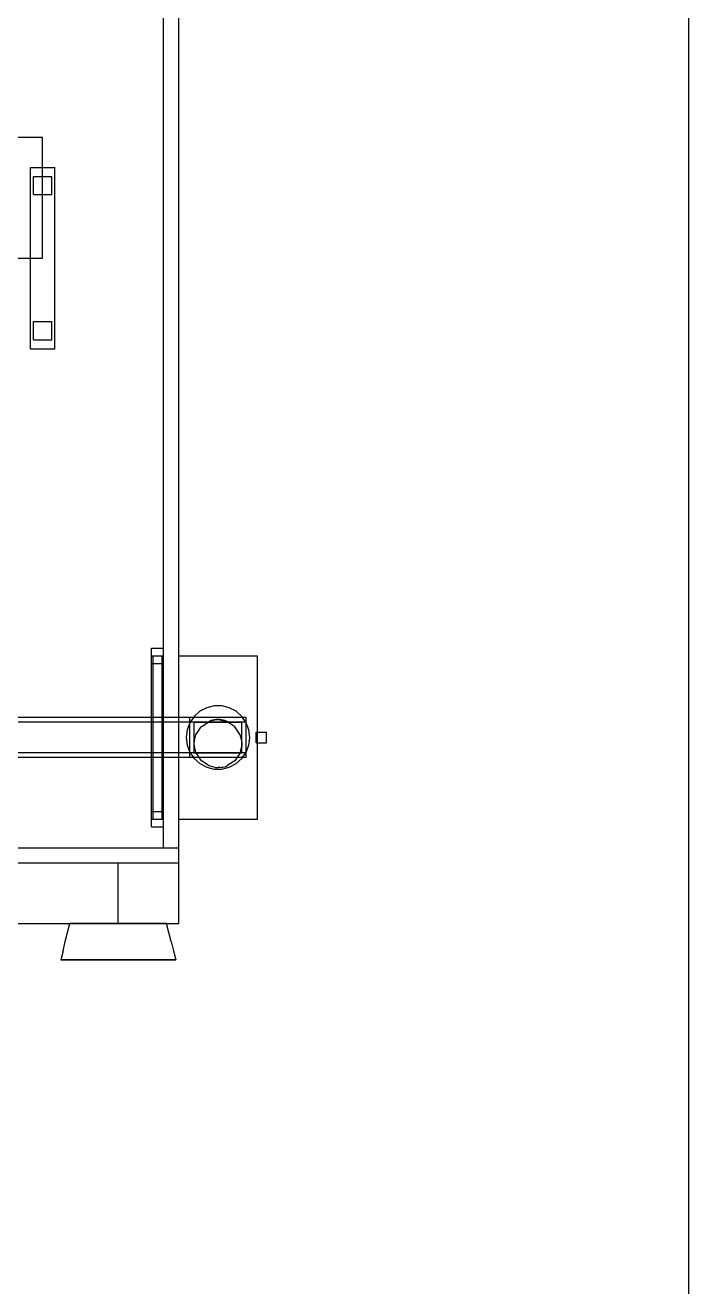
# Model space of a CAD drawing. Header units: millimetres. Extents: x -1355 to 669, y -1138 to 733.
# Drawn here: x 449.2 to 668.7, y -140.1 to 277 of the extents above; entities that cross this region are included whole.
import ezdxf

# ---------------------------------------------------------------- set-up
doc = ezdxf.new("R2010")
doc.units = ezdxf.units.MM
for name, color, linetype in [('BORDER', 7, 'Continuous'), ('HIDDEN', 8, 'Continuous'), ('VISIBLE', 7, 'Continuous')]:
    doc.layers.add(name, color=color, linetype=linetype)

msp = doc.modelspace()

# ---------------------------------------------------------------- linework, layer by layer
at = {"layer": 'BORDER'}
msp.add_lwpolyline([(-1355.28, -1138.44), (668.65, -1138.44), (668.65, 733.43), (-1355.28, 733.43)], close=True, dxfattribs=at)
at = {"layer": 'HIDDEN'}
for points in [[(495, 5), (495, 495)], [(495, 5), (495, 495)], [(500, 5), (500, 495)], [(500, 5), (500, 495)], [(500, 5), (500, 495)], [(500, 5), (500, 495)], [(500, 5), (500, 495)], [(425, 240), (455, 240)], [(425, 240), (455, 240)], [(455, 200), (455, 240)], [(455, 200), (455, 240)], [(451, 230), (459, 230)], [(451, 170), (451, 230)], [(459, 170), (459, 230)], [(452, 227), (458, 227)], [(452, 227), (458, 227)], [(452, 221), (452, 227)], [(452, 221), (452, 227)], [(458, 221), (458, 227)], [(458, 221), (458, 227)], [(452, 221), (458, 221)], [(452, 221), (458, 221)], [(425, 200), (455, 200)], [(425, 200), (455, 200)], [(452, 179), (458, 179)], [(452, 179), (458, 179)], [(452, 173), (452, 179)], [(452, 173), (452, 179)], [(458, 173), (458, 179)], [(458, 173), (458, 179)], [(452, 173), (458, 173)], [(452, 173), (458, 173)], [(451, 170), (459, 170)], [(491, 71), (495, 71)], [(491, 71), (495, 71)], [(491, 66), (491, 71)], [(491, 66), (491, 71)], [(495, 66), (495, 71)], [(495, 66), (495, 71)], [(491, 68.5), (495, 68.5)], [(491, 68.5), (495, 68.5)], [(491, 14.5), (491, 68.5)], [(491, 14.5), (491, 68.5)], [(491, 68.5), (495, 68.5)], [(491, 68.5), (495, 68.5)], [(491, 14.5), (491, 68.5)], [(491, 14.5), (491, 68.5)], [(491.5, 68.5), (494.5, 68.5)], [(491.5, 68.5), (494.5, 68.5)], [(491.5, 14.5), (491.5, 68.5)], [(491.5, 14.5), (491.5, 68.5)], [(494.5, 14.5), (494.5, 68.5)], [(494.5, 14.5), (494.5, 68.5)], [(495, 14.5), (495, 68.5)], [(495, 14.5), (495, 68.5)], [(495, 14.5), (495, 68.5)], [(495, 14.5), (495, 68.5)], [(500, 68.5), (526, 68.5)], [(500, 14.5), (500, 68.5)], [(500, 14.5), (500, 68.5)], [(526, 14.5), (526, 68.5)], [(491, 66), (495, 66)], [(491, 66), (495, 66)], [(522.35, 48.09), (-26.85, 48.09)], [(522.35, 48.09), (-26.85, 48.09)], [(522.35, 46.59), (-26.85, 46.59)], [(522.35, 46.59), (-26.85, 46.59)], [(503.65, 34.91), (503.65, 48.09)], [(522.35, 48.09), (503.65, 48.09)], [(503.65, 34.91), (503.65, 48.09)], [(522.35, 48.09), (503.65, 48.09)], [(505.15, 46.59), (520.85, 46.59)], [(505.15, 36.41), (505.15, 46.59)], [(505.15, 46.59), (520.85, 46.59)], [(505.15, 36.41), (505.15, 46.59)], [(520.85, 36.41), (520.85, 46.59)], [(520.85, 36.41), (520.85, 46.59)], [(522.35, 34.91), (522.35, 48.09)], [(522.35, 34.91), (522.35, 48.09)], [(522.35, 34.91), (522.35, 48.09)], [(522.35, 34.91), (522.35, 48.09)], [(522.35, 36.41), (522.35, 46.59)], [(522.35, 36.41), (522.35, 46.59)], [(525.57, 43.25), (529.07, 43.25)], [(525.57, 39.75), (525.57, 43.25)], [(526, 39.75), (526, 43.25)], [(529.07, 39.75), (529.07, 43.25)], [(525.57, 39.75), (529.07, 39.75)], [(522.35, 36.41), (-26.85, 36.41)], [(522.35, 36.41), (-26.85, 36.41)], [(522.35, 34.91), (-26.85, 34.91)], [(522.35, 34.91), (-26.85, 34.91)], [(522.35, 34.91), (503.65, 34.91)], [(522.35, 34.91), (503.65, 34.91)], [(505.15, 36.41), (520.85, 36.41)], [(505.15, 36.41), (520.85, 36.41)], [(491, 17), (495, 17)], [(491, 17), (495, 17)], [(491, 12), (491, 17)], [(491, 12), (491, 17)], [(495, 12), (495, 17)], [(495, 12), (495, 17)], [(491, 14.5), (495, 14.5)], [(491, 14.5), (495, 14.5)], [(491, 14.5), (495, 14.5)], [(491, 14.5), (495, 14.5)], [(491.5, 14.5), (494.5, 14.5)], [(491.5, 14.5), (494.5, 14.5)], [(500, 14.5), (526, 14.5)], [(491, 12), (495, 12)], [(491, 12), (495, 12)], [(-500, 5), (500, 5)], [(-500, 5), (500, 5)], [(-500, 5), (500, 5)], [(-500, 5), (500, 5)], [(495, 5), (500, 5)], [(495, 5), (500, 5)], [(500, 0), (500, 5)], [(-500, 0), (500, 0)], [(-500, 0), (500, 0)], [(-500, 0), (500, 0)], [(-500, 0), (500, 0)], [(480, 0), (500, 0)], [(480, 0), (500, 0)], [(480, -20), (480, 0)], [(480, -20), (480, 0)], [(500, -20), (500, 0)], [(500, -20), (500, 0)], [(500, -20), (500, 0)], [(500, -20), (500, 0)], [(500, -20), (500, 0)], [(-500, -20), (500, -20)], [(-500, -20), (500, -20)], [(-500, -20), (500, -20)], [(464, -20), (464.12, -20)], [(464.12, -20), (464, -20)], [(464, -20), (464.12, -20)], [(464.12, -20), (464, -20)], [(464.12, -20), (465.04, -20)], [(465.04, -20), (464.12, -20)], [(464.12, -20), (465.04, -20)], [(465.04, -20), (464.12, -20)], [(465.04, -20), (466.83, -20)], [(466.83, -20), (465.04, -20)], [(465.04, -20), (466.83, -20)], [(466.83, -20), (465.04, -20)], [(466.83, -20), (469.39, -20)], [(469.39, -20), (466.83, -20)], [(466.83, -20), (469.39, -20)], [(469.39, -20), (466.83, -20)], [(469.39, -20), (472.56, -20)], [(472.56, -20), (469.39, -20)], [(469.39, -20), (472.56, -20)], [(472.56, -20), (469.39, -20)], [(472.56, -20), (476.17, -20)], [(476.17, -20), (472.56, -20)], [(472.56, -20), (476.17, -20)], [(476.17, -20), (472.56, -20)], [(476.17, -20), (480, -20)], [(480, -20), (476.17, -20)], [(476.17, -20), (480, -20)], [(480, -20), (476.17, -20)], [(480, -20), (500, -20)], [(480, -20), (500, -20)], [(483.83, -20), (480, -20)], [(480, -20), (483.83, -20)], [(483.83, -20), (480, -20)], [(480, -20), (483.83, -20)], [(487.44, -20), (483.83, -20)], [(483.83, -20), (487.44, -20)], [(487.44, -20), (483.83, -20)], [(483.83, -20), (487.44, -20)], [(490.61, -20), (487.44, -20)], [(487.44, -20), (490.61, -20)], [(490.61, -20), (487.44, -20)], [(487.44, -20), (490.61, -20)], [(493.17, -20), (490.61, -20)], [(490.61, -20), (493.17, -20)], [(493.17, -20), (490.61, -20)], [(490.61, -20), (493.17, -20)], [(494.96, -20), (493.17, -20)], [(493.17, -20), (494.96, -20)], [(494.96, -20), (493.17, -20)], [(493.17, -20), (494.96, -20)], [(495.88, -20), (494.96, -20)], [(494.96, -20), (495.88, -20)], [(495.88, -20), (494.96, -20)], [(494.96, -20), (495.88, -20)], [(496, -20), (495.88, -20)], [(495.88, -20), (496, -20)], [(496, -20), (495.88, -20)], [(495.88, -20), (496, -20)], [(461, -32), (461.14, -32)], [(461.14, -32), (461, -32)], [(461.14, -32), (461, -32)], [(461.14, -32), (462.23, -32)], [(462.23, -32), (461.14, -32)], [(462.23, -32), (461.14, -32)], [(462.23, -32), (464.36, -32)], [(464.36, -32), (462.23, -32)], [(464.36, -32), (462.23, -32)], [(464.36, -32), (467.4, -32)], [(467.4, -32), (464.36, -32)], [(467.4, -32), (464.36, -32)], [(467.4, -32), (471.17, -32)], [(471.17, -32), (467.4, -32)], [(471.17, -32), (467.4, -32)], [(471.17, -32), (475.45, -32)], [(475.45, -32), (471.17, -32)], [(475.45, -32), (471.17, -32)], [(475.45, -32), (480, -32)], [(480, -32), (475.45, -32)], [(480, -32), (475.45, -32)], [(484.55, -32), (480, -32)], [(480, -32), (484.55, -32)], [(484.55, -32), (480, -32)], [(488.83, -32), (484.55, -32)], [(484.55, -32), (488.83, -32)], [(488.83, -32), (484.55, -32)], [(492.6, -32), (488.83, -32)], [(488.83, -32), (492.6, -32)], [(492.6, -32), (488.83, -32)], [(495.64, -32), (492.6, -32)], [(492.6, -32), (495.64, -32)], [(495.64, -32), (492.6, -32)], [(497.77, -32), (495.64, -32)], [(495.64, -32), (497.77, -32)], [(497.77, -32), (495.64, -32)], [(498.86, -32), (497.77, -32)], [(497.77, -32), (498.86, -32)], [(498.86, -32), (497.77, -32)], [(499, -32), (498.86, -32)], [(498.86, -32), (499, -32)], [(499, -32), (498.86, -32)]]:
    msp.add_lwpolyline(points, dxfattribs=at)
at = {"layer": 'VISIBLE'}
for points in [[(500, 5), (500, 495)], [(451, 230), (459, 230)], [(451, 170), (451, 230)], [(459, 170), (459, 230)], [(451, 170), (459, 170)], [(500, 68.5), (526, 68.5)], [(526, 43.25), (526, 68.5)], [(507.02, 50.16), (505.13, 48.48)], [(509.27, 51.34), (507.02, 50.16)], [(511.73, 51.94), (509.27, 51.34)], [(514.27, 51.94), (511.73, 51.94)], [(516.73, 51.34), (514.27, 51.94)], [(518.98, 50.16), (516.73, 51.34)], [(520.87, 48.48), (518.98, 50.16)], [(503.69, 46.39), (502.79, 44.02)], [(505.13, 48.48), (503.69, 46.39)], [(507.69, 45.15), (510.06, 46.76)], [(508.84, 45.93), (509.52, 46.54)], [(509.52, 46.54), (510.83, 47.22)], [(511.95, 47.25), (510.06, 46.76)], [(510.83, 47.22), (512.26, 47.58)], [(513, 47.32), (511.95, 47.25)], [(512.26, 47.58), (513.74, 47.58)], [(513.71, 47.29), (513, 47.32)], [(513.71, 47.29), (513.86, 47.28)], [(513.74, 47.58), (515.17, 47.22)], [(513.86, 47.28), (513.95, 47.26)], [(513.95, 47.26), (515.94, 46.76)], [(515.17, 47.22), (516.48, 46.54)], [(518.59, 45.01), (515.94, 46.76)], [(517.07, 46.01), (516.48, 46.54)], [(522.31, 46.39), (520.87, 48.48)], [(523.21, 44.02), (522.31, 46.39)], [(502.79, 44.02), (502.48, 41.5)], [(505.15, 40.37), (505.51, 41.94)], [(505.51, 41.94), (505.65, 42.33)], [(505.65, 42.33), (507.41, 45.01)], [(507.69, 45.15), (507.41, 45.01)], [(520.35, 42.33), (518.59, 45.01)], [(520.85, 40.37), (520.35, 42.33)], [(523.52, 41.5), (523.21, 44.02)], [(525.57, 43.25), (529.07, 43.25)], [(525.57, 39.75), (525.57, 43.25)], [(529.07, 39.75), (529.07, 43.25)], [(502.48, 41.5), (502.79, 38.98)], [(502.79, 38.98), (503.69, 36.61)], [(505.1, 39.42), (505.11, 39.92)], [(505.11, 39.06), (505.1, 39.42)], [(505.15, 40.37), (505.11, 39.92)], [(505.11, 39.06), (505.15, 38.47)], [(505.15, 38.47), (505.58, 36.7)], [(520.42, 36.92), (520.85, 38.47)], [(520.89, 39.92), (520.85, 40.37)], [(520.88, 38.78), (520.85, 38.47)], [(520.9, 39.42), (520.88, 38.78)], [(520.89, 39.92), (520.9, 39.42)], [(522.31, 36.61), (523.21, 38.98)], [(523.21, 38.98), (523.52, 41.5)], [(525.57, 39.75), (529.07, 39.75)], [(526, 14.5), (526, 39.75)], [(503.69, 36.61), (505.13, 34.52)], [(505.13, 34.52), (507.02, 32.84)], [(507.48, 33.76), (505.58, 36.7)], [(510.09, 32.07), (507.48, 33.76)], [(518.52, 33.76), (515.91, 32.07)], [(520.32, 36.44), (518.52, 33.76)], [(518.98, 32.84), (520.87, 34.52)], [(520.42, 36.92), (520.32, 36.44)], [(520.87, 34.52), (522.31, 36.61)], [(507.02, 32.84), (509.27, 31.66)], [(509.27, 31.66), (511.73, 31.06)], [(511.56, 31.65), (510.09, 32.07)], [(511.63, 31.64), (511.56, 31.65)], [(512.1, 31.57), (511.63, 31.64)], [(511.73, 31.06), (514.27, 31.06)], [(512.1, 31.57), (512.29, 31.55)], [(512.29, 31.55), (513, 31.52)], [(513.71, 31.55), (513, 31.52)], [(513.71, 31.55), (514.37, 31.64)], [(514.27, 31.06), (516.73, 31.66)], [(514.44, 31.65), (514.37, 31.64)], [(514.44, 31.65), (515.54, 31.94)], [(515.54, 31.94), (515.91, 32.07)], [(516.73, 31.66), (518.98, 32.84)], [(500, 14.5), (526, 14.5)], [(-500, 5), (500, 5)], [(-500, 5), (500, 5)], [(500, 0), (500, 5)], [(-500, 0), (500, 0)], [(-500, 0), (500, 0)], [(500, -20), (500, 0)], [(-500, -20), (500, -20)], [(463.25, -23), (464, -20)], [(496.75, -23), (496, -20)], [(462.5, -26), (463.25, -23)], [(497.5, -26), (496.75, -23)], [(461.75, -29), (461, -32)], [(461.75, -29), (462.5, -26)], [(497.5, -26), (498.25, -29)], [(498.25, -29), (499, -32)], [(461, -32), (461.14, -32)], [(461.14, -32), (462.23, -32)], [(462.23, -32), (464.36, -32)], [(464.36, -32), (467.4, -32)], [(467.4, -32), (471.17, -32)], [(471.17, -32), (475.45, -32)], [(475.45, -32), (480, -32)], [(480, -32), (484.55, -32)], [(484.55, -32), (488.83, -32)], [(488.83, -32), (492.6, -32)], [(492.6, -32), (495.64, -32)], [(495.64, -32), (497.77, -32)], [(497.77, -32), (498.86, -32)], [(498.86, -32), (499, -32)]]:
    msp.add_lwpolyline(points, dxfattribs=at)

doc.saveas('drawing.dxf')
